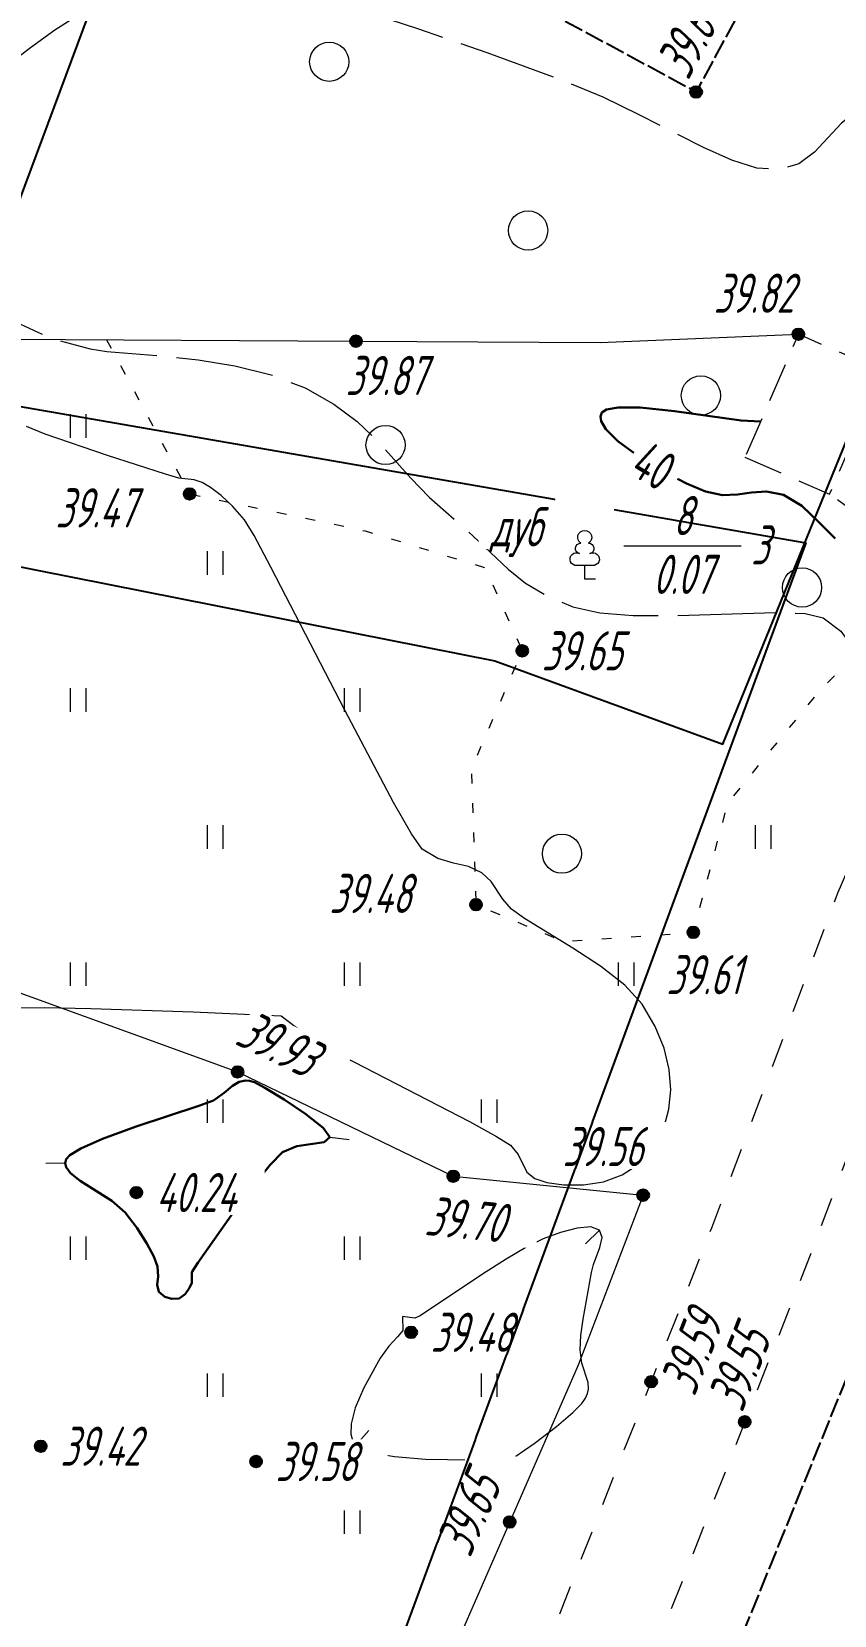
# Model space of a CAD drawing. Extents: x 2208637 to 2213412, y 575334 to 577367.
# Drawn here: x 2211025.81 to 2211046.31, y 576419.92 to 576460.37 of the extents above; entities that cross this region are included whole.
import ezdxf
from ezdxf.enums import TextEntityAlignment as Align

# ---------------------------------------------------------------- set-up
doc = ezdxf.new("R2010")
doc.units = 0
doc.header["$LTSCALE"] = 0.5
for name, pattern in [('2000_13', [1, 1, 0]), ('2000_366_2', [1.5, 0.5, -1]), ('2000_49_1_2', [3, 2, -1]), ('500_189_3_2', [3, 1.5, -1.5]), ('500_329_3', [6, 5, -1])]:
    doc.linetypes.add(name, pattern=pattern)
doc.layers.get('0').update_dxf_attribs({"lineweight": 25})
for name, color, linetype, lineweight in [('ИИ_ГОРИЗОНТАЛИ_ОСН', 32, 'Continuous', 15), ('ИИ_ГОРИЗОНТАЛИ_УТОЛЩ', 32, 'Continuous', 30), ('ИИ_ГРАНИЦЫ_ЗЕМЛЕПОЛЬЗОВАТЕЛЕЙ', 7, 'Continuous', 25), ('ИИ_ДОРОГИ_АД', 7, 'Continuous', 25), ('ИИ_ОГРАДЫ', 7, 'Continuous', 25), ('ИИ_ОТМЕТКИ', 7, 'Continuous', 25), ('ИИ_СООРУЖЕНИЯ', 7, 'Continuous', 25), ('ИИ_ТРАССЫ_КЛС', 5, 'Continuous', 40), ('ИИ_УГОДЬЯ', 7, 'Continuous', 25)]:
    doc.layers.add(name, color=color, linetype=linetype, lineweight=lineweight)
doc.styles.add('BM431', font='', dxfattribs={"height": 1})
doc.styles.add('D431', font='', dxfattribs={"height": 1})
doc.styles.add('GOST 2.304', font='cs_gost2304.shx', dxfattribs={"width": 0.8, "oblique": 15})
doc.styles.get('BM431').set_extended_font_data('bm431', italic=True)
doc.styles.get('D431').set_extended_font_data('D431', italic=True)
doc.linetypes.add('2000_475_1', pattern='A,3,[1,Topography.shx,S=0.5,R=90,X=0,Y=0],0', length=3)
doc.linetypes.add('2000_485_1', pattern='A,34.5,[1,Topography.shx,S=1.5,R=120,X=0.5,Y=-0.87],-0.01,[1,Topography.shx,S=1.5,R=0,X=-0.25,Y=0.43],0,[3,Topography.shx,S=1,R=0,X=0.5,Y=0],-0.01,[1,Topography.shx,S=1.5,R=60,X=0.5,Y=-0.87],-1,34.5', length=70.02)

# ---------------------------------------------------------------- blocks, each defined once
blk = doc.blocks.new('500_329_6')
at = {"color": 0, "linetype": 'Continuous', "lineweight": -2}
blk.add_lwpolyline([(0, 0), (1, 0)], dxfattribs=at)
blk = doc.blocks.new('500_401')
at = {"color": 0, "linetype": 'Continuous', "lineweight": -2}
for points in [[(-0.4, 0), (-0.4, 1.2)], [(0.4, 0), (0.4, 1.2)]]:
    blk.add_lwpolyline(points, dxfattribs=at)
blk = doc.blocks.new('500_368')
at = {"color": 0, "linetype": 'Continuous', "lineweight": -2}
blk.add_circle((0, 0), 1, dxfattribs=at)
blk = doc.blocks.new('500_330_1')
at = {"linetype": 'Continuous', "lineweight": -2}
h = blk.add_hatch(color=0, dxfattribs=at)
h.dxf.hatch_style = 1
edge = h.paths.add_edge_path()
edge.add_arc((0, 0), 0.3, 0, 360)
at = {"color": 0, "linetype": 'Continuous', "lineweight": -2}
blk.add_circle((0, 0), 0.3, dxfattribs=at)
at = {"color": 0, "linetype": 'Continuous', "lineweight": -2, "style": 'GOST 2.304', "flags": 1}
for tag, p in [('Номер', (-1, -1)), ('Номер_рабочей_станции', (-1, -3.5))]:
    blk.add_attdef(tag, text='', height=2, dxfattribs=at).set_placement(p, align=Align.RIGHT)
at = {"color": 0, "linetype": 'Continuous', "lineweight": -2, "style": 'GOST 2.304'}
blk.add_attdef('Высота', (1, -1), '', height=2, dxfattribs=at)
at = {"color": 0, "linetype": 'Continuous', "lineweight": -2, "style": 'GOST 2.304', "flags": 1}
blk.add_attdef('Код', (0, -3.5), '', height=2, dxfattribs=at)
blk = doc.blocks.new('P01E64FADB9BB41969E1FE87911B0BA')
at = {"color": 0, "linetype": '2000_485_1', "lineweight": -2, "flags": 128}
blk.add_lwpolyline([(2210998.56, 576406.1), (2211012.56, 576453.05), (2211045.58, 576447.32), (2211031.33, 576408.68), (2211030.08, 576405.26), (2211026.85, 576403.92)], close=True, dxfattribs=at)
at = {"color": 0, "lineweight": -2, "flags": 1}
for tag in ['Адрес (местоположение) участка', 'Дата постановки на учет', 'Тип объекта', 'Статус записи о ЗУ по справочнику', 'Кадастровый номер, обозначение, учетный номер объекта', 'Кадастровый номер квартала', 'Вид разрешенного использования по классификатору', 'Площадь, кв.м', 'Категория земель', 'Вид использования по документу', 'Кадастровая стоимость']:
    blk.add_attdef(tag, (0, 0), '', height=0.2, dxfattribs=at)
blk = doc.blocks.new('PA04D7B2B89F342E48D71E0D4E6DE8A')
at = {"color": 0, "linetype": '2000_485_1', "lineweight": -2, "flags": 128}
blk.add_lwpolyline([(2211013.35, 576503.65), (2211005.97, 576475.61), (2211005.27, 576450.71), (2211037.64, 576444.3), (2211043.46, 576442.17), (2211050.25, 576458.83), (2211049.55, 576460.81), (2211037.73, 576475.04), (2211020.46, 576505.48)], close=True, dxfattribs=at)
at = {"color": 0, "lineweight": -2, "flags": 1}
for tag in ['Адрес (местоположение) участка', 'Дата постановки на учет', 'Тип объекта', 'Статус записи о ЗУ по справочнику', 'Кадастровый номер, обозначение, учетный номер объекта', 'Кадастровый номер квартала', 'Вид разрешенного использования по классификатору', 'Площадь, кв.м', 'Категория земель', 'Вид использования по документу', 'Кадастровая стоимость']:
    blk.add_attdef(tag, (0, 0), '', height=0.2, dxfattribs=at)
blk = doc.blocks.new('Лист 024_УС_ПК2+00-ПК8+57.26|2000_367_1')
at = {"color": 0, "linetype": 'Continuous', "lineweight": -2}
blk.add_lwpolyline([(2, 1.7), (8, 1.7)], dxfattribs=at)
at = {"color": 0, "linetype": 'Continuous', "lineweight": -2, "style": 'BM431'}
for tag, p in [('Порода_деревьев_1', (-2, 2.25)), ('Порода_деревьев_2', (-2, -0.75))]:
    blk.add_attdef(tag, text='', height=2, dxfattribs=at).set_placement(p, align=Align.RIGHT)
at = {"color": 0, "linetype": 'Continuous', "lineweight": -2, "style": 'D431'}
blk.add_attdef('Расстояние_между_деревьями', text='', height=2, dxfattribs=at).set_placement((8.5, 1.75), align=Align.MIDDLE_LEFT)
at = {"color": 7, "linetype": 'Continuous', "lineweight": -2, "true_color": 0xffffff}
blk.add_wipeout([(-1.5, 4.5), (1.5, 4.5), (1.5, -1), (-1.5, -1)], dxfattribs=at)
at = {"color": 0, "linetype": 'Continuous', "lineweight": -2}
blk.add_lwpolyline([(0.56, 0), (0, 0), (0, 0.7), (-0.394, 0.7, -1.340077), (-0.264, 1.318, -0.944856), (-0.19, 1.837, -3.479234), (0.19, 1.837, -0.944856), (0.264, 1.318, -1.340077), (0.394, 0.7, 0), (0, 0.7, 0.669612)], format="xyb", dxfattribs=at)
at = {"color": 0, "linetype": 'Continuous', "lineweight": -2, "style": 'D431'}
blk.add_attdef('Высота_древостоя', text='', height=2, dxfattribs=at).set_placement((5, 2.25), align=Align.CENTER)
blk.add_attdef('Средняя_толщина_стволов', text='', height=2, dxfattribs=at).set_placement((5, 1.25), align=Align.TOP_CENTER)
blk = doc.blocks.new('*U65')
at = {"color": 7, "true_color": 0xffffff}
blk.add_wipeout([(-1.24, 1.1), (1.34, 1.1), (1.34, -1.1), (-1.24, -1.1)], dxfattribs=at)
at = {"color": 0, "linetype": 'Continuous', "lineweight": -2, "style": 'GOST 2.304', "oblique": 15, "width": 0.8}
blk.add_attdef('Высота', text='', height=2, dxfattribs=at).set_placement((0, 0), align=Align.MIDDLE_CENTER)

msp = doc.modelspace()

# ---------------------------------------------------------------- linework, layer by layer
at = {"layer": 'ИИ_ГОРИЗОНТАЛИ_ОСН', "color": 32, "linetype": '500_329_3', "lineweight": 20, "elevation": 39.75, "flags": 128}
msp.add_lwpolyline([(2211030.483, 576468.291), (2211030.356, 576468.572), (2211030.285, 576468.816), (2211030.131, 576469.065), (2211029.832, 576469.291), (2211029.222, 576469.692), (2211028.421, 576470.19), (2211027.548, 576470.709), (2211026.722, 576471.173), (2211026.176, 576471.453), (2211025.873, 576471.585), (2211025.737, 576471.626), (2211025.51, 576471.608), (2211025.359, 576471.551), (2211025.184, 576471.432), (2211023.76, 576470.168), (2211022.191, 576468.712), (2211021.444, 576467.98), (2211020.869, 576467.368), (2211020.572, 576466.969), (2211020.39, 576466.513), (2211020.289, 576466.078), (2211020.304, 576465.682), (2211020.469, 576465.347), (2211020.77, 576465.202), (2211021.327, 576465.105), (2211022.048, 576465.04), (2211024.298, 576464.927), (2211024.778, 576464.875), (2211025.662, 576464.68), (2211027.186, 576464.233), (2211027.471, 576464.074), (2211027.783, 576463.862), (2211028.237, 576463.526), (2211028.704, 576463.108), (2211029.001, 576462.745), (2211029.136, 576462.471), (2211029.168, 576462.291), (2211029.15, 576462.134), (2211029.096, 576462.002), (2211028.954, 576461.823), (2211028.667, 576461.61), (2211028.188, 576461.359), (2211027.618, 576461.096), (2211027.005, 576460.79), (2211026.395, 576460.408), (2211025.778, 576459.956), (2211024.529, 576459.003), (2211023.989, 576458.562), (2211023.567, 576458.186), (2211023.308, 576457.902), (2211023.096, 576457.594), (2211022.947, 576457.318), (2211022.868, 576457.028), (2211022.862, 576456.681), (2211022.988, 576456.291), (2211023.276, 576455.709), (2211023.657, 576455.037), (2211024.066, 576454.375), (2211024.434, 576453.825), (2211024.694, 576453.489), (2211024.94, 576453.251), (2211025.162, 576453.089), (2211025.408, 576452.955), (2211026.077, 576452.642), (2211026.428, 576452.513), (2211026.822, 576452.395), (2211027.3, 576452.267), (2211027.729, 576452.203), (2211029.162, 576452.089), (2211030.057, 576451.993), (2211030.996, 576451.841), (2211031.926, 576451.609), (2211032.79, 576451.274), (2211033.522, 576450.86), (2211034.118, 576450.414), (2211034.618, 576449.944), (2211035.496, 576448.968), (2211035.957, 576448.481), (2211037.079, 576447.492), (2211037.978, 576446.642), (2211038.42, 576446.288), (2211038.949, 576445.97), (2211039.632, 576445.682), (2211040.321, 576445.528), (2211041.17, 576445.462), (2211042.116, 576445.457), (2211044.884, 576445.539), (2211045.568, 576445.507), (2211046.026, 576445.401), (2211046.476, 576445.056), (2211046.816, 576444.592), (2211047.088, 576444.126), (2211047.281, 576443.831), (2211047.426, 576443.696), (2211047.528, 576443.661), (2211047.633, 576443.675), (2211047.725, 576443.722), (2211047.841, 576443.841), (2211047.961, 576444.078), (2211048.081, 576444.468), (2211048.196, 576444.924), (2211048.509, 576445.929), (2211049.798, 576450.534), (2211049.991, 576450.783), (2211049.952, 576450.858), (2211050.079, 576451.425), (2211050.233, 576451.953), (2211050.443, 576452.496), (2211050.708, 576452.869), (2211051.729, 576453.974), (2211052.292, 576454.628), (2211052.762, 576455.297), (2211053.006, 576455.816), (2211053.079, 576456.183), (2211053.063, 576456.412), (2211052.996, 576456.614), (2211052.881, 576456.796), (2211052.624, 576457.056), (2211052.147, 576457.379), (2211051.389, 576457.737), (2211050.521, 576458.037), (2211049.616, 576458.272), (2211048.749, 576458.434), (2211047.995, 576458.516), (2211047.426, 576458.508), (2211047.095, 576458.43), (2211046.815, 576458.291), (2211046.497, 576458.038), (2211045.803, 576457.294), (2211045.4, 576456.998), (2211044.882, 576456.846), (2211044.328, 576456.89), (2211043.689, 576457.091), (2211042.971, 576457.411), (2211041.321, 576458.252), (2211040.402, 576458.696), (2211039.428, 576459.103), (2211037.438, 576459.832), (2211035.67, 576460.445), (2211034.966, 576460.674), (2211034.435, 576460.833), (2211034.114, 576460.908), (2211033.796, 576460.904), (2211033.53, 576460.841), (2211033.283, 576460.802), (2211033.023, 576460.871), (2211032.779, 576461.069), (2211032.449, 576461.436), (2211032.087, 576461.923), (2211031.747, 576462.486), (2211031.482, 576463.076), (2211031.345, 576463.649)], dxfattribs=at)
at = {"layer": 'ИИ_ГОРИЗОНТАЛИ_ОСН', "elevation": 39.5, "flags": 128}
msp.add_lwpolyline([(2211025.208, 576435.435), (2211026.125, 576435.444), (2211027.321, 576435.423), (2211029.936, 576435.332), (2211032.182, 576435.231), (2211032.786, 576434.77), (2211033.114, 576434.549), (2211033.505, 576434.334), (2211036.991, 576432.532), (2211037.684, 576432.154), (2211038.042, 576431.929), (2211038.232, 576431.694), (2211038.456, 576431.242), (2211038.661, 576431.075), (2211038.966, 576430.979), (2211039.398, 576430.918), (2211039.9, 576430.916), (2211040.416, 576430.992), (2211040.889, 576431.17), (2211041.274, 576431.416), (2211041.575, 576431.694), (2211041.802, 576432.016), (2211041.966, 576432.396), (2211042.079, 576432.846), (2211042.13, 576433.346), (2211042.094, 576433.866), (2211041.965, 576434.405), (2211041.737, 576434.96), (2211041.404, 576435.528), (2211040.958, 576436.015), (2211040.335, 576436.503), (2211039.633, 576436.966), (2211038.396, 576437.719), (2211038.061, 576437.958), (2211037.84, 576438.214), (2211037.546, 576438.667), (2211037.307, 576438.89), (2211036.966, 576439.049), (2211036.582, 576439.136), (2211036.181, 576439.251), (2211035.786, 576439.494), (2211035.509, 576439.886), (2211035.053, 576440.681), (2211033.812, 576443.025), (2211031.918, 576446.695), (2211031.487, 576447.5), (2211031.245, 576447.904), (2211030.943, 576448.246), (2211030.644, 576448.526), (2211030.375, 576448.733), (2211030.163, 576448.861), (2211029.962, 576448.925), (2211029.565, 576448.969), (2211029.227, 576449.07), (2211027.743, 576449.544), (2211026.148, 576450.093), (2211025.672, 576450.288)], dxfattribs=at)
msp.add_lwpolyline([(2211040.111, 576428.674), (2211040.161, 576428.885), (2211040.317, 576429.32), (2211040.377, 576429.57), (2211040.314, 576429.758), (2211040.089, 576429.841), (2211039.742, 576429.808), (2211039.319, 576429.696), (2211038.87, 576429.54), (2211038.47, 576429.343), (2211037.926, 576429.019), (2211037.325, 576428.633), (2211035.729, 576427.569), (2211035.598, 576427.512), (2211035.283, 576427.55), (2211035.285, 576427.199), (2211035.155, 576427.031), (2211034.93, 576426.799), (2211034.708, 576426.49), (2211034.291, 576425.732), (2211034.069, 576425.219), (2211033.966, 576424.816), (2211033.961, 576424.546), (2211034.003, 576424.391), (2211034.04, 576424.322), (2211034.084, 576424.27), (2211034.219, 576424.179), (2211034.525, 576424.071), (2211035.071, 576423.974), (2211035.867, 576423.911), (2211037.546, 576423.888), (2211037.725, 576423.831), (2211037.892, 576423.818), (2211038.146, 576423.967), (2211038.639, 576424.308), (2211039.214, 576424.744), (2211039.628, 576425.098), (2211039.859, 576425.333), (2211039.956, 576425.464), (2211040.005, 576425.583), (2211040.028, 576425.701), (2211040.021, 576425.866), (2211039.864, 576426.358), (2211039.814, 576426.705), (2211039.838, 576427.065), (2211039.896, 576427.486)], close=True, dxfattribs=at)
at = {"layer": 'ИИ_ГОРИЗОНТАЛИ_УТОЛЩ', "elevation": 40, "flags": 128}
msp.add_lwpolyline([(2211044.424, 576450.416), (2211043.926, 576450.439), (2211042.23, 576450.677), (2211041.353, 576450.77), (2211040.785, 576450.776), (2211040.49, 576450.72), (2211040.375, 576450.648), (2211040.335, 576450.544), (2211040.354, 576450.422), (2211040.475, 576450.217), (2211040.778, 576449.914), (2211041.312, 576449.519), (2211041.928, 576449.145), (2211042.53, 576448.833), (2211043.019, 576448.625), (2211043.456, 576448.534), (2211043.834, 576448.551), (2211044.194, 576448.605), (2211044.574, 576448.624), (2211045.015, 576448.538), (2211045.481, 576448.261), (2211045.916, 576447.845), (2211046.327, 576447.423)], dxfattribs=at)
msp.add_lwpolyline([(2211031.497, 576433.54), (2211031.373, 576433.575), (2211031.265, 576433.582), (2211031.104, 576433.548), (2211030.935, 576433.442), (2211030.726, 576433.263), (2211030.455, 576433.074), (2211030.073, 576432.931), (2211028.474, 576432.407), (2211027.615, 576432.093), (2211027.061, 576431.847), (2211026.784, 576431.676), (2211026.687, 576431.573), (2211026.665, 576431.471), (2211026.691, 576431.365), (2211026.799, 576431.214), (2211027.042, 576431.019), (2211027.854, 576430.511), (2211028.194, 576430.211), (2211028.505, 576429.806), (2211028.749, 576429.42), (2211028.924, 576429.085), (2211029.024, 576428.832), (2211029.042, 576428.579), (2211029.012, 576428.361), (2211029.056, 576428.182), (2211029.205, 576428.057), (2211029.389, 576428.001), (2211029.576, 576428.017), (2211029.732, 576428.124), (2211029.84, 576428.283), (2211029.898, 576428.412), (2211029.896, 576428.684), (2211030.048, 576428.921), (2211030.905, 576430.136), (2211031.429, 576430.839), (2211031.897, 576431.424), (2211032.218, 576431.752), (2211032.584, 576431.904), (2211033.276, 576432.005), (2211033.421, 576432.132), (2211033.253, 576432.375), (2211032.808, 576432.726), (2211032.255, 576433.097), (2211031.762, 576433.398)], close=True, dxfattribs=at)
at = {"layer": 'ИИ_ДОРОГИ_АД', "color": 7, "linetype": '500_189_3_2', "lineweight": 20, "flags": 128}
for points in [[(2211039.298, 576419.956), (2211041.631, 576425.887), (2211043.177, 576429.817), (2211046.41, 576438.393), (2211052.01, 576451.59), (2211054.357, 576457.64), (2211056.084, 576462.021), (2211056.22, 576464.69), (2211056.05, 576465.67), (2211053.838, 576469.887)], [(2211074.406, 576451.439), (2211067.486, 576456.207), (2211064.94, 576456.8), (2211063.45, 576457.33), (2211061.46, 576457.55), (2211058.01, 576455.86), (2211055.08, 576452.17), (2211054.33, 576450.47), (2211048.829, 576437.44), (2211045.603, 576428.882), (2211044.022, 576424.863), (2211041.717, 576419.004)]]:
    msp.add_lwpolyline(points, dxfattribs=at)
at = {"layer": 'ИИ_ОГРАДЫ', "linetype": '2000_475_1', "lineweight": 20, "flags": 128}
for points in [[(2211007.941, 576453.294), (2211022.629, 576452.535), (2211023.69, 576452.529), (2211034.089, 576452.467), (2211040.326, 576452.43), (2211045.393, 576452.644)], [(2211023.69, 576452.529), (2211021.496, 576447.831), (2211019.209, 576438.105), (2211031.067, 576433.802), (2211036.575, 576431.137), (2211041.426, 576430.653), (2211039.764, 576426.313), (2211038.019, 576422.306), (2211036.61, 576419.07)]]:
    msp.add_lwpolyline(points, dxfattribs=at)
at = {"layer": 'ИИ_СООРУЖЕНИЯ', "linetype": '2000_13', "flags": 128}
for points in [[(2211035.937, 576462.519), (2211040.283, 576470.583), (2211042.78, 576469.237), (2211047.127, 576466.894), (2211042.78, 576458.831)], [(2211047.652, 576416.38), (2211043.424, 576418.097), (2211047.722, 576428.682), (2211053.269, 576426.43), (2211051.602, 576422.322), (2211050.282, 576422.858)]]:
    msp.add_lwpolyline(points, close=True, dxfattribs=at)
at = {"layer": 'ИИ_СООРУЖЕНИЯ', "color": 7, "linetype": '2000_49_1_2', "lineweight": 20, "flags": 128}
msp.add_lwpolyline([(2211044.025, 576449.5), (2211046.188, 576448.559), (2211047.556, 576451.703), (2211045.393, 576452.644)], close=True, dxfattribs=at)
at = {"layer": 'ИИ_ТРАССЫ_КЛС', "lineweight": 25, "flags": 128}
msp.add_lwpolyline([(2211041.011, 576497.758), (2211016.213, 576431.179), (2211007.086, 576431.179)], dxfattribs=at)
at = {"layer": 'ИИ_УГОДЬЯ', "linetype": '2000_366_2', "lineweight": 20, "flags": 128}
msp.add_lwpolyline([(2211027.718, 576452.505), (2211029.841, 576448.566), (2211034.326, 576447.623), (2211037.394, 576446.68), (2211038.338, 576444.558), (2211037.04, 576441.551), (2211037.158, 576438.073), (2211039.4, 576437.13), (2211042.705, 576437.366), (2211043.59, 576440.667), (2211045.95, 576443.556), (2211048.015, 576445.619), (2211047.956, 576447.269), (2211046.188, 576448.559)], dxfattribs=at)

# ---------------------------------------------------------------- block references
at = {"layer": 'ИИ_ГОРИЗОНТАЛИ_ОСН'}
for p, xscale, yscale, zscale, rotation in [((2211033.421, 576432.132, 40), 0.5, 0.5, 0.5, 353.0279679290876), ((2211026.665, 576431.471, 40), 0.4999999999999998, 0.4999999999999998, 0.4999999999999998, 180.8682948871638), ((2211040.314, 576429.758, 39.5), 0.5, 0.5, 0.5, 224.128768140082), ((2211034.084, 576424.27, 39.5), 0.4999999999999999, 0.4999999999999999, 0.4999999999999999, 48.03689630771493)]:
    msp.add_blockref('500_329_6', p, dxfattribs=dict(at, xscale=xscale, yscale=yscale, zscale=zscale, rotation=rotation))
at = {"layer": 'ИИ_УГОДЬЯ', "lineweight": 20, "xscale": 0.5, "yscale": 0.5, "zscale": 0.5}
for name, p in [('500_368', (2211033.408, 576459.604)), ('500_368', (2211038.488, 576455.294)), ('500_368', (2211042.901, 576451.079)), ('500_401', (2211027, 576450)), ('500_368', (2211034.847, 576449.814)), ('500_401', (2211030.5, 576446.5)), ('500_368', (2211045.486, 576446.175)), ('500_401', (2211027, 576443)), ('500_401', (2211034, 576443)), ('500_401', (2211030.5, 576439.5)), ('500_401', (2211044.5, 576439.5)), ('500_368', (2211039.352, 576439.376)), ('500_401', (2211027, 576436)), ('500_401', (2211034, 576436)), ('500_401', (2211041, 576436)), ('500_401', (2211030.5, 576432.5)), ('500_401', (2211037.5, 576432.5)), ('500_401', (2211027, 576429)), ('500_401', (2211034, 576429)), ('500_401', (2211030.5, 576425.5)), ('500_401', (2211037.5, 576425.5)), ('500_401', (2211034, 576422))]:
    msp.add_blockref(name, p, dxfattribs=at)

# ---------------------------------------------------------------- next in the draw order: wipeouts: each hides what was drawn before it
at = {"lineweight": 0}
for points, layer in [([(2211040.922, 576449.089), (2211041.913, 576448.487), (2211042.505, 576449.462), (2211041.513, 576450.064)], 'ИИ_ГОРИЗОНТАЛИ_УТОЛЩ'), ([(2211018.638, 576426.715), (2211027.066, 576426.715), (2211027.066, 576427.913), (2211018.638, 576427.913)], 'ИИ_ГРАНИЦЫ_ЗЕМЛЕПОЛЬЗОВАТЕЛЕЙ'), ([(2211042.661, 576459.117), (2211043.994, 576461.588), (2211042.939, 576462.157), (2211041.607, 576459.685)], 'ИИ_ОТМЕТКИ'), ([(2211043.279, 576453.121), (2211046.11, 576453.121), (2211046.11, 576454.339), (2211043.279, 576454.339)], 'ИИ_ОТМЕТКИ'), ([(2211033.878, 576451.02), (2211036.706, 576451.02), (2211036.706, 576452.16), (2211033.878, 576452.16)], 'ИИ_ОТМЕТКИ'), ([(2211026.467, 576447.639), (2211029.355, 576447.639), (2211029.355, 576448.779), (2211026.467, 576448.779)], 'ИИ_ОТМЕТКИ'), ([(2211038.888, 576443.988), (2211041.696, 576443.988), (2211041.696, 576445.186), (2211038.888, 576445.186)], 'ИИ_ОТМЕТКИ'), ([(2211033.463, 576437.79), (2211036.331, 576437.79), (2211036.331, 576438.93), (2211033.463, 576438.93)], 'ИИ_ОТМЕТКИ'), ([(2211042.071, 576435.715), (2211044.719, 576435.715), (2211044.719, 576436.912), (2211042.071, 576436.912)], 'ИИ_ОТМЕТКИ'), ([(2211030.978, 576434.441), (2211033.506, 576433.218), (2211034.002, 576434.245), (2211031.475, 576435.467)], 'ИИ_ОТМЕТКИ'), ([(2211039.422, 576431.325), (2211042.15, 576431.325), (2211042.15, 576432.523), (2211039.422, 576432.523)], 'ИИ_ОТМЕТКИ'), ([(2211029.097, 576430.15), (2211031.757, 576430.15), (2211031.757, 576431.367), (2211029.097, 576431.367)], 'ИИ_ОТМЕТКИ'), ([(2211035.873, 576429.564), (2211038.687, 576429.283), (2211038.8, 576430.417), (2211035.986, 576430.698)], 'ИИ_ОТМЕТКИ'), ([(2211044.042, 576425.099), (2211045.07, 576427.712), (2211044.009, 576428.129), (2211042.981, 576425.516)], 'ИИ_ОТМЕТКИ'), ([(2211036.05, 576426.58), (2211038.918, 576426.58), (2211038.918, 576427.72), (2211036.05, 576427.72)], 'ИИ_ОТМЕТКИ'), ([(2211026.59, 576423.67), (2211029.481, 576423.67), (2211029.481, 576424.887), (2211026.59, 576424.887)], 'ИИ_ОТМЕТКИ'), ([(2211032.09, 576423.28), (2211034.898, 576423.28), (2211034.898, 576424.42), (2211032.09, 576424.42)], 'ИИ_ОТМЕТКИ'), ([(2211037.091, 576421.387), (2211038.212, 576423.962), (2211037.114, 576424.44), (2211035.993, 576421.865)], 'ИИ_ОТМЕТКИ'), ([(2211037.221, 576447.156), (2211039.162, 576447.156), (2211039.162, 576448.327), (2211037.221, 576448.327)], 'ИИ_УГОДЬЯ'), ([(2211044.233, 576446.691), (2211045, 576446.691), (2211045, 576447.831), (2211044.233, 576447.831)], 'ИИ_УГОДЬЯ'), ([(2211041.453, 576445.941), (2211043.68, 576445.941), (2211043.68, 576447.081), (2211041.453, 576447.081)], 'ИИ_УГОДЬЯ')]:
    msp.add_wipeout(points, dxfattribs=at).dxf.layer = layer

# ---------------------------------------------------------------- next in the draw order: block references
at = {"layer": 'ИИ_ОТМЕТКИ'}
ref = msp.add_blockref('500_330_1', (2211042.78, 576458.831, 39.675), dxfattribs=dict(at, xscale=0.5, yscale=0.5, zscale=0.5, rotation=61.67565581503666))
ref.add_attrib('Высота', '39.68', (2211042.576, 576459.106), dxfattribs={"layer": '0', "color": 0, "linetype": 'Continuous', "lineweight": -2, "height": 1, "rotation": 61.6757, "style": 'GOST 2.304', "oblique": 15, "width": 0.8})
ref = msp.add_blockref('500_330_1', (2211045.393, 576452.644, 39.819), dxfattribs=dict(at, xscale=0.5, yscale=0.5, zscale=0.5))
ref.add_attrib('Высота', '39.82', (2211043.229, 576453.191), dxfattribs={"layer": '0', "color": 0, "linetype": 'Continuous', "lineweight": -2, "height": 1, "style": 'GOST 2.304', "oblique": 15, "width": 0.8})
ref = msp.add_blockref('500_330_1', (2211034.089, 576452.467, 39.874), dxfattribs=dict(at, xscale=0.5, yscale=0.5, zscale=0.5))
ref.add_attrib('Высота', '39.87', (2211033.828, 576451.09), dxfattribs={"layer": '0', "color": 0, "linetype": 'Continuous', "lineweight": -2, "height": 1, "style": 'GOST 2.304', "oblique": 15, "width": 0.8})
ref = msp.add_blockref('500_330_1', (2211029.841, 576448.566, 39.469), dxfattribs=dict(at, xscale=0.5, yscale=0.5, zscale=0.5))
ref.add_attrib('Высота', '39.47', (2211026.417, 576447.709), dxfattribs={"layer": '0', "color": 0, "linetype": 'Continuous', "lineweight": -2, "height": 1, "style": 'GOST 2.304', "oblique": 15, "width": 0.8})
ref = msp.add_blockref('500_330_1', (2211038.338, 576444.558, 39.655), dxfattribs=dict(at, xscale=0.5, yscale=0.5, zscale=0.5))
ref.add_attrib('Высота', '39.65', (2211038.838, 576444.058, -26.436), dxfattribs={"layer": '0', "color": 0, "linetype": 'Continuous', "lineweight": -2, "height": 1, "style": 'GOST 2.304', "oblique": 15, "width": 0.8})
ref = msp.add_blockref('500_330_1', (2211037.158, 576438.073, 39.478), dxfattribs=dict(at, xscale=0.5, yscale=0.5, zscale=0.5))
ref.add_attrib('Высота', '39.48', (2211033.413, 576437.86), dxfattribs={"layer": '0', "color": 0, "linetype": 'Continuous', "lineweight": -2, "height": 1, "style": 'GOST 2.304', "oblique": 15, "width": 0.8})
ref = msp.add_blockref('500_330_1', (2211042.705, 576437.366, 39.615), dxfattribs=dict(at, xscale=0.5, yscale=0.5, zscale=0.5))
ref.add_attrib('Высота', '39.61', (2211042.021, 576435.785), dxfattribs={"layer": '0', "color": 0, "linetype": 'Continuous', "lineweight": -2, "height": 1, "style": 'GOST 2.304', "oblique": 15, "width": 0.8})
ref = msp.add_blockref('500_330_1', (2211031.067, 576433.802, 39.926), dxfattribs=dict(at, xscale=0.5, yscale=0.5, zscale=0.5, rotation=334.1822550642284))
ref.add_attrib('Высота', '39.93', (2211030.964, 576434.526), dxfattribs={"layer": '0', "color": 0, "linetype": 'Continuous', "lineweight": -2, "height": 1, "rotation": 334.1823, "style": 'GOST 2.304', "oblique": 15, "width": 0.8})
ref = msp.add_blockref('500_330_1', (2211041.426, 576430.653, 39.563), dxfattribs=dict(at, xscale=0.5, yscale=0.5, zscale=0.5))
ref.add_attrib('Высота', '39.56', (2211039.372, 576431.395), dxfattribs={"layer": '0', "color": 0, "linetype": 'Continuous', "lineweight": -2, "height": 1, "style": 'GOST 2.304', "oblique": 15, "width": 0.8})
ref = msp.add_blockref('500_330_1', (2211028.48, 576430.72, 40.24), dxfattribs=dict(at, xscale=0.5, yscale=0.5, zscale=0.5))
ref.add_attrib('Высота', '40.24', (2211028.98, 576430.22, -29.286), dxfattribs={"layer": '0', "color": 0, "linetype": 'Continuous', "lineweight": -2, "height": 1, "style": 'GOST 2.304', "oblique": 15, "width": 0.8})
ref = msp.add_blockref('500_330_1', (2211036.575, 576431.137, 39.7), dxfattribs=dict(at, xscale=0.4999999999999997, yscale=0.4999999999999997, zscale=0.4999999999999997, rotation=354.2949964786736))
ref.add_attrib('Высота', '39.70', (2211035.83, 576429.638), dxfattribs={"layer": '0', "color": 0, "linetype": 'Continuous', "lineweight": -2, "height": 1, "rotation": 354.295, "style": 'GOST 2.304', "oblique": 15, "width": 0.8})
ref = msp.add_blockref('500_330_1', (2211035.5, 576427.15, 39.48), dxfattribs=dict(at, xscale=0.5, yscale=0.5, zscale=0.5))
ref.add_attrib('Высота', '39.48', (2211036, 576426.65, -30.046), dxfattribs={"layer": '0', "color": 0, "linetype": 'Continuous', "lineweight": -2, "height": 1, "style": 'GOST 2.304', "oblique": 15, "width": 0.8})
ref = msp.add_blockref('500_330_1', (2211026.04, 576424.24, 39.42), dxfattribs=dict(at, xscale=0.5, yscale=0.5, zscale=0.5))
ref.add_attrib('Высота', '39.42', (2211026.54, 576423.74, 39.42), dxfattribs={"layer": '0', "color": 0, "linetype": 'Continuous', "lineweight": -2, "height": 1, "style": 'GOST 2.304', "oblique": 15, "width": 0.8})
ref = msp.add_blockref('500_330_1', (2211031.54, 576423.85, 39.58), dxfattribs=dict(at, xscale=0.5, yscale=0.5, zscale=0.5))
ref.add_attrib('Высота', '39.58', (2211032.04, 576423.35, 39.58), dxfattribs={"layer": '0', "color": 0, "linetype": 'Continuous', "lineweight": -2, "height": 1, "style": 'GOST 2.304', "oblique": 15, "width": 0.8})
ref = msp.add_blockref('500_330_1', (2211038.019, 576422.306, 39.65), dxfattribs=dict(at, xscale=0.4999999999999999, yscale=0.4999999999999999, zscale=0.4999999999999999, rotation=66.47368431364336))
ref.add_attrib('Высота', '39.65', (2211037.007, 576421.369), dxfattribs={"layer": '0', "color": 0, "linetype": 'Continuous', "lineweight": -2, "height": 1, "rotation": 66.4737, "style": 'GOST 2.304', "oblique": 15, "width": 0.8})

# ---------------------------------------------------------------- next in the draw order: wipeouts: each hides what was drawn before it
at = {"lineweight": 0}
for points, layer in [([(2211042.824, 576425.51), (2211043.852, 576428.123), (2211042.791, 576428.54), (2211041.763, 576425.927)], 'ИИ_ОТМЕТКИ'), ([(2211042.183, 576447.441), (2211042.95, 576447.441), (2211042.95, 576448.581), (2211042.183, 576448.581)], 'ИИ_УГОДЬЯ')]:
    msp.add_wipeout(points, dxfattribs=at).dxf.layer = layer

# ---------------------------------------------------------------- next in the draw order: block references
at = {"layer": 'ИИ_ГРАНИЦЫ_ЗЕМЛЕПОЛЬЗОВАТЕЛЕЙ'}
for name in ['PA04D7B2B89F342E48D71E0D4E6DE8A', 'P01E64FADB9BB41969E1FE87911B0BA']:
    msp.add_blockref(name, (0, 0), dxfattribs=at)
at = {"layer": 'ИИ_ОТМЕТКИ'}
ref = msp.add_blockref('500_330_1', (2211041.631, 576425.887, 39.59), dxfattribs=dict(at, xscale=0.5, yscale=0.5, zscale=0.5, rotation=68.52782986120047))
ref.add_attrib('Высота', '39.59', (2211042.74, 576425.489), dxfattribs={"layer": '0', "color": 0, "linetype": 'Continuous', "lineweight": -2, "height": 1, "rotation": 68.5278, "style": 'GOST 2.304', "oblique": 15, "width": 0.8})
ref = msp.add_blockref('500_330_1', (2211044.022, 576424.863, 39.549), dxfattribs=dict(at, xscale=0.5, yscale=0.5, zscale=0.5, rotation=68.52782986120047))
ref.add_attrib('Высота', '39.55', (2211043.958, 576425.078), dxfattribs={"layer": '0', "color": 0, "linetype": 'Continuous', "lineweight": -2, "height": 1, "rotation": 68.5278, "style": 'GOST 2.304', "oblique": 15, "width": 0.8})

# ---------------------------------------------------------------- next in the draw order: block references
at = {"layer": 'ИИ_УГОДЬЯ', "lineweight": 20, "ltscale": 0.5}
ref = msp.add_blockref('Лист 024_УС_ПК2+00-ПК8+57.26|2000_367_1', (2211039.933, 576446.386), dxfattribs=dict(at, xscale=0.5, yscale=0.5, zscale=0.5))
ref.add_attrib('Порода_деревьев_1', 'дуб', dxfattribs={"layer": '0', "color": 0, "linetype": 'Continuous', "lineweight": -2, "height": 1, "style": 'GOST 2.304', "oblique": 15, "width": 0.8}).set_placement((2211038.829, 576447.226), align=Align.RIGHT)
ref.add_attrib('Высота_древостоя', '8', dxfattribs={"layer": '0', "color": 0, "linetype": 'Continuous', "lineweight": -2, "height": 1, "style": 'GOST 2.304', "oblique": 15, "width": 0.8}).set_placement((2211042.433, 576447.511), align=Align.CENTER)
ref.add_attrib('Средняя_толщина_стволов', '0.07', dxfattribs={"layer": '0', "color": 0, "linetype": 'Continuous', "lineweight": -2, "height": 1, "style": 'GOST 2.304', "oblique": 15, "width": 0.8}).set_placement((2211042.433, 576447.011), align=Align.TOP_CENTER)
ref.add_attrib('Расстояние_между_деревьями', '3', dxfattribs={"layer": '0', "color": 0, "linetype": 'Continuous', "lineweight": -2, "height": 1, "style": 'GOST 2.304', "oblique": 15, "width": 0.8}).set_placement((2211044.183, 576447.261), align=Align.MIDDLE_LEFT)

# ---------------------------------------------------------------- next in the draw order: block references
at = {"layer": 'ИИ_ГОРИЗОНТАЛИ_УТОЛЩ', "color": 32, "lineweight": 20}
ref = msp.add_blockref('*U65', (2211041.713, 576449.276, 40), dxfattribs=dict(at, xscale=0.5, yscale=0.5, zscale=0.5, rotation=328.7314285769313))
ref.add_attrib('Высота', '40', dxfattribs={"layer": '0', "color": 0, "linetype": 'Continuous', "lineweight": -2, "height": 1, "rotation": 328.7314, "style": 'GOST 2.304', "width": 0.8}).set_placement((2211041.713, 576449.276, 40), align=Align.MIDDLE_CENTER)

doc.saveas('drawing.dxf')
